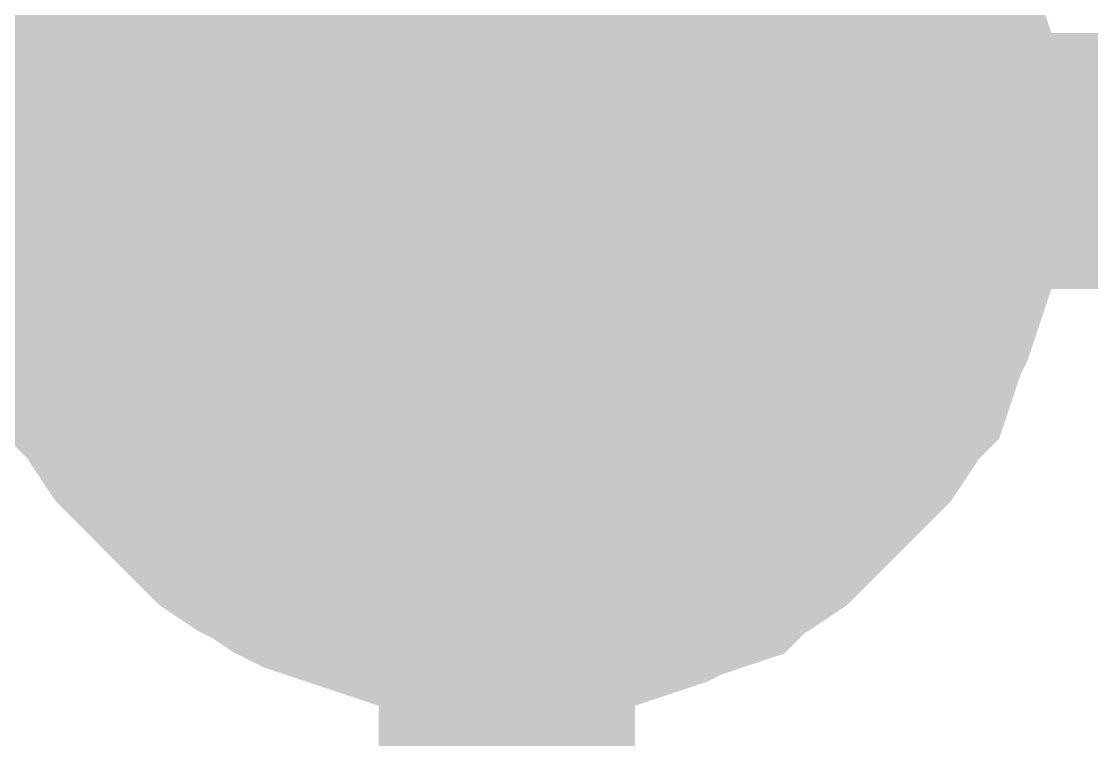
# Model space of a CAD drawing. Header units: inches. Extents: x 0 to 11.5, y 0 to 7.6.
# Drawn here: x 4.8779 to 4.92721, y 6.27306 to 6.30613 of the extents above; entities that cross this region are included whole.
import ezdxf

# ---------------------------------------------------------------- set-up
doc = ezdxf.new("R2010")
doc.units = ezdxf.units.IN
doc.header["$MEASUREMENT"] = 0
doc.layers.add('Sheet', color=255, linetype='Continuous')

msp = doc.modelspace()

# ---------------------------------------------------------------- linework, layer by layer
at = {"layer": 'Sheet'}
msp.add_lwpolyline([(4.89, 6.3, 0.02, 0.02, 1), (4.91, 6.3, 0.02, 0.02, 1)], format="xyseb", close=True, dxfattribs=at)
for points in [[(4.880091, 6.299704, 0.0118, 0.0118, 0), (4.880091, 6.300696, 0.0118, 0.0118, 0), (4.880091, 6.301689, 0.0118, 0.0118, 0), (4.880422, 6.302681, 0.0118, 0.0118, 0), (4.880422, 6.303673, 0.0118, 0.0118, 0), (4.880752, 6.304666, 0.0118, 0.0118, 0), (4.881083, 6.305658, 0.0118, 0.0118, 0), (4.881414, 6.30665, 0.0118, 0.0118, 0), (4.881745, 6.307643, 0.0118, 0.0118, 0), (4.882075, 6.308635, 0.0118, 0.0118, 0), (4.882406, 6.309297, 0.0118, 0.0118, 0), (4.883068, 6.310289, 0.0118, 0.0118, 0), (4.883399, 6.310951, 0.0118, 0.0118, 0), (4.88406, 6.311943, 0.0118, 0.0118, 0), (4.884722, 6.312604, 0.0118, 0.0118, 0)], [(4.880091, 6.299704, 0.0118, 0.0118, 0), (4.880091, 6.300696, 0.0118, 0.0118, 0), (4.880091, 6.301689, 0.0118, 0.0118, 0), (4.880422, 6.302681, 0.0118, 0.0118, 0), (4.880422, 6.303673, 0.0118, 0.0118, 0), (4.880752, 6.304666, 0.0118, 0.0118, 0), (4.881083, 6.305658, 0.0118, 0.0118, 0), (4.881414, 6.30665, 0.0118, 0.0118, 0), (4.881745, 6.307643, 0.0118, 0.0118, 0), (4.882075, 6.308635, 0.0118, 0.0118, 0), (4.882406, 6.309297, 0.0118, 0.0118, 0), (4.883068, 6.310289, 0.0118, 0.0118, 0), (4.883399, 6.310951, 0.0118, 0.0118, 0), (4.88406, 6.311943, 0.0118, 0.0118, 0), (4.884722, 6.312604, 0.0118, 0.0118, 0)], [(4.880091, 6.299704, 0.0118, 0.0118, 0), (4.880091, 6.300696, 0.0118, 0.0118, 0), (4.880091, 6.301689, 0.0118, 0.0118, 0), (4.880422, 6.302681, 0.0118, 0.0118, 0), (4.880422, 6.303673, 0.0118, 0.0118, 0), (4.880752, 6.304666, 0.0118, 0.0118, 0), (4.881083, 6.305658, 0.0118, 0.0118, 0), (4.881414, 6.30665, 0.0118, 0.0118, 0), (4.881745, 6.307643, 0.0118, 0.0118, 0), (4.882075, 6.308635, 0.0118, 0.0118, 0), (4.882406, 6.309297, 0.0118, 0.0118, 0), (4.883068, 6.310289, 0.0118, 0.0118, 0), (4.883399, 6.310951, 0.0118, 0.0118, 0), (4.88406, 6.311943, 0.0118, 0.0118, 0), (4.884722, 6.312604, 0.0118, 0.0118, 0)], [(4.880091, 6.299704, 0.0118, 0.0118, 0), (4.880091, 6.300696, 0.0118, 0.0118, 0), (4.880091, 6.301689, 0.0118, 0.0118, 0), (4.880422, 6.302681, 0.0118, 0.0118, 0), (4.880422, 6.303673, 0.0118, 0.0118, 0), (4.880752, 6.304666, 0.0118, 0.0118, 0), (4.881083, 6.305658, 0.0118, 0.0118, 0), (4.881414, 6.30665, 0.0118, 0.0118, 0), (4.881745, 6.307643, 0.0118, 0.0118, 0), (4.882075, 6.308635, 0.0118, 0.0118, 0), (4.882406, 6.309297, 0.0118, 0.0118, 0), (4.883068, 6.310289, 0.0118, 0.0118, 0), (4.883399, 6.310951, 0.0118, 0.0118, 0), (4.88406, 6.311943, 0.0118, 0.0118, 0), (4.884722, 6.312604, 0.0118, 0.0118, 0)], [(4.915483, 6.312604, 0.0118, 0.0118, 0), (4.916144, 6.311943, 0.0118, 0.0118, 0), (4.916806, 6.310951, 0.0118, 0.0118, 0), (4.917136, 6.310289, 0.0118, 0.0118, 0), (4.917798, 6.309297, 0.0118, 0.0118, 0), (4.918129, 6.308635, 0.0118, 0.0118, 0), (4.91846, 6.307643, 0.0118, 0.0118, 0), (4.91879, 6.30665, 0.0118, 0.0118, 0), (4.919121, 6.305658, 0.0118, 0.0118, 0), (4.919452, 6.304666, 0.0118, 0.0118, 0), (4.919783, 6.303673, 0.0118, 0.0118, 0), (4.919783, 6.302681, 0.0118, 0.0118, 0), (4.920113, 6.301689, 0.0118, 0.0118, 0), (4.920113, 6.300696, 0.0118, 0.0118, 0), (4.920113, 6.299704, 0.0118, 0.0118, 0)], [(4.915483, 6.312604, 0.0118, 0.0118, 0), (4.916144, 6.311943, 0.0118, 0.0118, 0), (4.916806, 6.310951, 0.0118, 0.0118, 0), (4.917136, 6.310289, 0.0118, 0.0118, 0), (4.917798, 6.309297, 0.0118, 0.0118, 0), (4.918129, 6.308635, 0.0118, 0.0118, 0), (4.91846, 6.307643, 0.0118, 0.0118, 0), (4.91879, 6.30665, 0.0118, 0.0118, 0), (4.919121, 6.305658, 0.0118, 0.0118, 0), (4.919452, 6.304666, 0.0118, 0.0118, 0), (4.919783, 6.303673, 0.0118, 0.0118, 0), (4.919783, 6.302681, 0.0118, 0.0118, 0), (4.920113, 6.301689, 0.0118, 0.0118, 0), (4.920113, 6.300696, 0.0118, 0.0118, 0), (4.920113, 6.299704, 0.0118, 0.0118, 0)], [(4.915483, 6.312604, 0.0118, 0.0118, 0), (4.916144, 6.311943, 0.0118, 0.0118, 0), (4.916806, 6.310951, 0.0118, 0.0118, 0), (4.917136, 6.310289, 0.0118, 0.0118, 0), (4.917798, 6.309297, 0.0118, 0.0118, 0), (4.918129, 6.308635, 0.0118, 0.0118, 0), (4.91846, 6.307643, 0.0118, 0.0118, 0), (4.91879, 6.30665, 0.0118, 0.0118, 0), (4.919121, 6.305658, 0.0118, 0.0118, 0), (4.919452, 6.304666, 0.0118, 0.0118, 0), (4.919783, 6.303673, 0.0118, 0.0118, 0), (4.919783, 6.302681, 0.0118, 0.0118, 0), (4.920113, 6.301689, 0.0118, 0.0118, 0), (4.920113, 6.300696, 0.0118, 0.0118, 0), (4.920113, 6.299704, 0.0118, 0.0118, 0)], [(4.915483, 6.312604, 0.0118, 0.0118, 0), (4.916144, 6.311943, 0.0118, 0.0118, 0), (4.916806, 6.310951, 0.0118, 0.0118, 0), (4.917136, 6.310289, 0.0118, 0.0118, 0), (4.917798, 6.309297, 0.0118, 0.0118, 0), (4.918129, 6.308635, 0.0118, 0.0118, 0), (4.91846, 6.307643, 0.0118, 0.0118, 0), (4.91879, 6.30665, 0.0118, 0.0118, 0), (4.919121, 6.305658, 0.0118, 0.0118, 0), (4.919452, 6.304666, 0.0118, 0.0118, 0), (4.919783, 6.303673, 0.0118, 0.0118, 0), (4.919783, 6.302681, 0.0118, 0.0118, 0), (4.920113, 6.301689, 0.0118, 0.0118, 0), (4.920113, 6.300696, 0.0118, 0.0118, 0), (4.920113, 6.299704, 0.0118, 0.0118, 0)], [(4.880091, 6.299704, 0.0039, 0.0039, 0), (4.880091, 6.300696, 0.0039, 0.0039, 0), (4.880091, 6.301689, 0.0039, 0.0039, 0), (4.880422, 6.302681, 0.0039, 0.0039, 0), (4.880422, 6.303673, 0.0039, 0.0039, 0), (4.880752, 6.304666, 0.0039, 0.0039, 0), (4.881083, 6.305658, 0.0039, 0.0039, 0), (4.881414, 6.30665, 0.0039, 0.0039, 0), (4.881745, 6.307643, 0.0039, 0.0039, 0), (4.882075, 6.308635, 0.0039, 0.0039, 0)], [(4.880091, 6.299704, 0.0039, 0.0039, 0), (4.880091, 6.300696, 0.0039, 0.0039, 0), (4.880091, 6.301689, 0.0039, 0.0039, 0), (4.880422, 6.302681, 0.0039, 0.0039, 0), (4.880422, 6.303673, 0.0039, 0.0039, 0), (4.880752, 6.304666, 0.0039, 0.0039, 0), (4.881083, 6.305658, 0.0039, 0.0039, 0), (4.881414, 6.30665, 0.0039, 0.0039, 0), (4.881745, 6.307643, 0.0039, 0.0039, 0), (4.882075, 6.308635, 0.0039, 0.0039, 0)], [(4.880091, 6.299704, 0.0039, 0.0039, 0), (4.880091, 6.300696, 0.0039, 0.0039, 0), (4.880091, 6.301689, 0.0039, 0.0039, 0), (4.880422, 6.302681, 0.0039, 0.0039, 0), (4.880422, 6.303673, 0.0039, 0.0039, 0), (4.880752, 6.304666, 0.0039, 0.0039, 0), (4.881083, 6.305658, 0.0039, 0.0039, 0), (4.881414, 6.30665, 0.0039, 0.0039, 0), (4.881745, 6.307643, 0.0039, 0.0039, 0), (4.882075, 6.308635, 0.0039, 0.0039, 0)], [(4.880091, 6.299704, 0.0039, 0.0039, 0), (4.880091, 6.300696, 0.0039, 0.0039, 0), (4.880091, 6.301689, 0.0039, 0.0039, 0), (4.880422, 6.302681, 0.0039, 0.0039, 0), (4.880422, 6.303673, 0.0039, 0.0039, 0), (4.880752, 6.304666, 0.0039, 0.0039, 0), (4.881083, 6.305658, 0.0039, 0.0039, 0), (4.881414, 6.30665, 0.0039, 0.0039, 0), (4.881745, 6.307643, 0.0039, 0.0039, 0), (4.882075, 6.308635, 0.0039, 0.0039, 0)], [(4.918129, 6.308635, 0.0039, 0.0039, 0), (4.91846, 6.307643, 0.0039, 0.0039, 0), (4.91879, 6.30665, 0.0039, 0.0039, 0), (4.919121, 6.305658, 0.0039, 0.0039, 0), (4.919452, 6.304666, 0.0039, 0.0039, 0), (4.919783, 6.303673, 0.0039, 0.0039, 0), (4.919783, 6.302681, 0.0039, 0.0039, 0), (4.920113, 6.301689, 0.0039, 0.0039, 0), (4.920113, 6.300696, 0.0039, 0.0039, 0), (4.920113, 6.299704, 0.0039, 0.0039, 0)], [(4.918129, 6.308635, 0.0039, 0.0039, 0), (4.91846, 6.307643, 0.0039, 0.0039, 0), (4.91879, 6.30665, 0.0039, 0.0039, 0), (4.919121, 6.305658, 0.0039, 0.0039, 0), (4.919452, 6.304666, 0.0039, 0.0039, 0), (4.919783, 6.303673, 0.0039, 0.0039, 0), (4.919783, 6.302681, 0.0039, 0.0039, 0), (4.920113, 6.301689, 0.0039, 0.0039, 0), (4.920113, 6.300696, 0.0039, 0.0039, 0), (4.920113, 6.299704, 0.0039, 0.0039, 0)], [(4.918129, 6.308635, 0.0039, 0.0039, 0), (4.91846, 6.307643, 0.0039, 0.0039, 0), (4.91879, 6.30665, 0.0039, 0.0039, 0), (4.919121, 6.305658, 0.0039, 0.0039, 0), (4.919452, 6.304666, 0.0039, 0.0039, 0), (4.919783, 6.303673, 0.0039, 0.0039, 0), (4.919783, 6.302681, 0.0039, 0.0039, 0), (4.920113, 6.301689, 0.0039, 0.0039, 0), (4.920113, 6.300696, 0.0039, 0.0039, 0), (4.920113, 6.299704, 0.0039, 0.0039, 0)], [(4.918129, 6.308635, 0.0039, 0.0039, 0), (4.91846, 6.307643, 0.0039, 0.0039, 0), (4.91879, 6.30665, 0.0039, 0.0039, 0), (4.919121, 6.305658, 0.0039, 0.0039, 0), (4.919452, 6.304666, 0.0039, 0.0039, 0), (4.919783, 6.303673, 0.0039, 0.0039, 0), (4.919783, 6.302681, 0.0039, 0.0039, 0), (4.920113, 6.301689, 0.0039, 0.0039, 0), (4.920113, 6.300696, 0.0039, 0.0039, 0), (4.920113, 6.299704, 0.0039, 0.0039, 0)], [(3.300362, 6.299704, 0.0118, 0.0118, 0), (4.900267, 6.299704, 0.0118, 0.0118, 0), (5.100049, 6.299704, 0.0118, 0.0118, 0)], [(4.900267, 6.279857, 0.0118, 0.0118, 0), (4.899275, 6.279857, 0.0118, 0.0118, 0), (4.898283, 6.279857, 0.0118, 0.0118, 0), (4.897291, 6.280188, 0.0118, 0.0118, 0), (4.896298, 6.280188, 0.0118, 0.0118, 0), (4.895306, 6.280519, 0.0118, 0.0118, 0), (4.894314, 6.28085, 0.0118, 0.0118, 0), (4.893321, 6.28118, 0.0118, 0.0118, 0), (4.892329, 6.281511, 0.0118, 0.0118, 0), (4.891337, 6.281842, 0.0118, 0.0118, 0), (4.890675, 6.282173, 0.0118, 0.0118, 0), (4.889683, 6.282834, 0.0118, 0.0118, 0), (4.889022, 6.283165, 0.0118, 0.0118, 0), (4.888029, 6.283827, 0.0118, 0.0118, 0), (4.887368, 6.284488, 0.0118, 0.0118, 0), (4.886706, 6.28515, 0.0118, 0.0118, 0), (4.886045, 6.285811, 0.0118, 0.0118, 0), (4.885383, 6.286473, 0.0118, 0.0118, 0), (4.884722, 6.287134, 0.0118, 0.0118, 0), (4.88406, 6.287796, 0.0118, 0.0118, 0), (4.883399, 6.288788, 0.0118, 0.0118, 0), (4.883068, 6.28945, 0.0118, 0.0118, 0), (4.882406, 6.290111, 0.0118, 0.0118, 0), (4.882075, 6.291104, 0.0118, 0.0118, 0), (4.881745, 6.292096, 0.0118, 0.0118, 0), (4.881414, 6.292758, 0.0118, 0.0118, 0), (4.881083, 6.29375, 0.0118, 0.0118, 0), (4.880752, 6.294742, 0.0118, 0.0118, 0), (4.880422, 6.295735, 0.0118, 0.0118, 0), (4.880422, 6.296727, 0.0118, 0.0118, 0), (4.880091, 6.297719, 0.0118, 0.0118, 0), (4.880091, 6.298712, 0.0118, 0.0118, 0), (4.880091, 6.299704, 0.0118, 0.0118, 0)], [(4.880091, 6.299704, 0.0118, 0.0118, 0), (4.880091, 6.299704, 0.0118, 0.0118, 0)], [(4.900267, 6.279857, 0.0118, 0.0118, 0), (4.899275, 6.279857, 0.0118, 0.0118, 0), (4.898283, 6.279857, 0.0118, 0.0118, 0), (4.897291, 6.280188, 0.0118, 0.0118, 0), (4.896298, 6.280188, 0.0118, 0.0118, 0), (4.895306, 6.280519, 0.0118, 0.0118, 0), (4.894314, 6.28085, 0.0118, 0.0118, 0), (4.893321, 6.28118, 0.0118, 0.0118, 0), (4.892329, 6.281511, 0.0118, 0.0118, 0), (4.891337, 6.281842, 0.0118, 0.0118, 0), (4.890675, 6.282173, 0.0118, 0.0118, 0), (4.889683, 6.282834, 0.0118, 0.0118, 0), (4.889022, 6.283165, 0.0118, 0.0118, 0), (4.888029, 6.283827, 0.0118, 0.0118, 0), (4.887368, 6.284488, 0.0118, 0.0118, 0), (4.886706, 6.28515, 0.0118, 0.0118, 0), (4.886045, 6.285811, 0.0118, 0.0118, 0), (4.885383, 6.286473, 0.0118, 0.0118, 0), (4.884722, 6.287134, 0.0118, 0.0118, 0), (4.88406, 6.287796, 0.0118, 0.0118, 0), (4.883399, 6.288788, 0.0118, 0.0118, 0), (4.883068, 6.28945, 0.0118, 0.0118, 0), (4.882406, 6.290111, 0.0118, 0.0118, 0), (4.882075, 6.291104, 0.0118, 0.0118, 0), (4.881745, 6.292096, 0.0118, 0.0118, 0), (4.881414, 6.292758, 0.0118, 0.0118, 0), (4.881083, 6.29375, 0.0118, 0.0118, 0), (4.880752, 6.294742, 0.0118, 0.0118, 0), (4.880422, 6.295735, 0.0118, 0.0118, 0), (4.880422, 6.296727, 0.0118, 0.0118, 0), (4.880091, 6.297719, 0.0118, 0.0118, 0), (4.880091, 6.298712, 0.0118, 0.0118, 0), (4.880091, 6.299704, 0.0118, 0.0118, 0)], [(4.880091, 6.299704, 0.0118, 0.0118, 0), (4.880091, 6.299704, 0.0118, 0.0118, 0)], [(4.900267, 6.279857, 0.0118, 0.0118, 0), (4.899275, 6.279857, 0.0118, 0.0118, 0), (4.898283, 6.279857, 0.0118, 0.0118, 0), (4.897291, 6.280188, 0.0118, 0.0118, 0), (4.896298, 6.280188, 0.0118, 0.0118, 0), (4.895306, 6.280519, 0.0118, 0.0118, 0), (4.894314, 6.28085, 0.0118, 0.0118, 0), (4.893321, 6.28118, 0.0118, 0.0118, 0), (4.892329, 6.281511, 0.0118, 0.0118, 0), (4.891337, 6.281842, 0.0118, 0.0118, 0), (4.890675, 6.282173, 0.0118, 0.0118, 0), (4.889683, 6.282834, 0.0118, 0.0118, 0), (4.889022, 6.283165, 0.0118, 0.0118, 0), (4.888029, 6.283827, 0.0118, 0.0118, 0), (4.887368, 6.284488, 0.0118, 0.0118, 0), (4.886706, 6.28515, 0.0118, 0.0118, 0), (4.886045, 6.285811, 0.0118, 0.0118, 0), (4.885383, 6.286473, 0.0118, 0.0118, 0), (4.884722, 6.287134, 0.0118, 0.0118, 0), (4.88406, 6.287796, 0.0118, 0.0118, 0), (4.883399, 6.288788, 0.0118, 0.0118, 0), (4.883068, 6.28945, 0.0118, 0.0118, 0), (4.882406, 6.290111, 0.0118, 0.0118, 0), (4.882075, 6.291104, 0.0118, 0.0118, 0), (4.881745, 6.292096, 0.0118, 0.0118, 0), (4.881414, 6.292758, 0.0118, 0.0118, 0), (4.881083, 6.29375, 0.0118, 0.0118, 0), (4.880752, 6.294742, 0.0118, 0.0118, 0), (4.880422, 6.295735, 0.0118, 0.0118, 0), (4.880422, 6.296727, 0.0118, 0.0118, 0), (4.880091, 6.297719, 0.0118, 0.0118, 0), (4.880091, 6.298712, 0.0118, 0.0118, 0), (4.880091, 6.299704, 0.0118, 0.0118, 0)], [(4.880091, 6.299704, 0.0118, 0.0118, 0), (4.880091, 6.299704, 0.0118, 0.0118, 0)], [(4.900267, 6.279857, 0.0118, 0.0118, 0), (4.899275, 6.279857, 0.0118, 0.0118, 0), (4.898283, 6.279857, 0.0118, 0.0118, 0), (4.897291, 6.280188, 0.0118, 0.0118, 0), (4.896298, 6.280188, 0.0118, 0.0118, 0), (4.895306, 6.280519, 0.0118, 0.0118, 0), (4.894314, 6.28085, 0.0118, 0.0118, 0), (4.893321, 6.28118, 0.0118, 0.0118, 0), (4.892329, 6.281511, 0.0118, 0.0118, 0), (4.891337, 6.281842, 0.0118, 0.0118, 0), (4.890675, 6.282173, 0.0118, 0.0118, 0), (4.889683, 6.282834, 0.0118, 0.0118, 0), (4.889022, 6.283165, 0.0118, 0.0118, 0), (4.888029, 6.283827, 0.0118, 0.0118, 0), (4.887368, 6.284488, 0.0118, 0.0118, 0), (4.886706, 6.28515, 0.0118, 0.0118, 0), (4.886045, 6.285811, 0.0118, 0.0118, 0), (4.885383, 6.286473, 0.0118, 0.0118, 0), (4.884722, 6.287134, 0.0118, 0.0118, 0), (4.88406, 6.287796, 0.0118, 0.0118, 0), (4.883399, 6.288788, 0.0118, 0.0118, 0), (4.883068, 6.28945, 0.0118, 0.0118, 0), (4.882406, 6.290111, 0.0118, 0.0118, 0), (4.882075, 6.291104, 0.0118, 0.0118, 0), (4.881745, 6.292096, 0.0118, 0.0118, 0), (4.881414, 6.292758, 0.0118, 0.0118, 0), (4.881083, 6.29375, 0.0118, 0.0118, 0), (4.880752, 6.294742, 0.0118, 0.0118, 0), (4.880422, 6.295735, 0.0118, 0.0118, 0), (4.880422, 6.296727, 0.0118, 0.0118, 0), (4.880091, 6.297719, 0.0118, 0.0118, 0), (4.880091, 6.298712, 0.0118, 0.0118, 0), (4.880091, 6.299704, 0.0118, 0.0118, 0)], [(4.880091, 6.299704, 0.0118, 0.0118, 0), (4.880091, 6.299704, 0.0118, 0.0118, 0)], [(4.920113, 6.299704, 0.0118, 0.0118, 0), (4.920113, 6.298712, 0.0118, 0.0118, 0), (4.920113, 6.297719, 0.0118, 0.0118, 0), (4.919783, 6.296727, 0.0118, 0.0118, 0), (4.919783, 6.295735, 0.0118, 0.0118, 0), (4.919452, 6.294742, 0.0118, 0.0118, 0), (4.919121, 6.29375, 0.0118, 0.0118, 0), (4.91879, 6.292758, 0.0118, 0.0118, 0), (4.91846, 6.292096, 0.0118, 0.0118, 0), (4.918129, 6.291104, 0.0118, 0.0118, 0), (4.917798, 6.290111, 0.0118, 0.0118, 0), (4.917136, 6.28945, 0.0118, 0.0118, 0), (4.916806, 6.288788, 0.0118, 0.0118, 0), (4.916144, 6.287796, 0.0118, 0.0118, 0), (4.915483, 6.287134, 0.0118, 0.0118, 0), (4.914821, 6.286473, 0.0118, 0.0118, 0), (4.91416, 6.285811, 0.0118, 0.0118, 0), (4.913498, 6.28515, 0.0118, 0.0118, 0), (4.912837, 6.284488, 0.0118, 0.0118, 0), (4.912175, 6.283827, 0.0118, 0.0118, 0), (4.911183, 6.283165, 0.0118, 0.0118, 0), (4.910521, 6.282834, 0.0118, 0.0118, 0), (4.90986, 6.282173, 0.0118, 0.0118, 0), (4.908867, 6.281842, 0.0118, 0.0118, 0), (4.907875, 6.281511, 0.0118, 0.0118, 0), (4.907214, 6.28118, 0.0118, 0.0118, 0), (4.906221, 6.28085, 0.0118, 0.0118, 0), (4.905229, 6.280519, 0.0118, 0.0118, 0), (4.904237, 6.280188, 0.0118, 0.0118, 0), (4.903244, 6.280188, 0.0118, 0.0118, 0), (4.902252, 6.279857, 0.0118, 0.0118, 0), (4.90126, 6.279857, 0.0118, 0.0118, 0), (4.900267, 6.279857, 0.0118, 0.0118, 0)], [(4.900267, 6.199808, 0.0118, 0.0118, 0), (4.900267, 6.299704, 0.0118, 0.0118, 0)], [(4.920113, 6.299704, 0.0118, 0.0118, 0), (4.920113, 6.298712, 0.0118, 0.0118, 0), (4.920113, 6.297719, 0.0118, 0.0118, 0), (4.919783, 6.296727, 0.0118, 0.0118, 0), (4.919783, 6.295735, 0.0118, 0.0118, 0), (4.919452, 6.294742, 0.0118, 0.0118, 0), (4.919121, 6.29375, 0.0118, 0.0118, 0), (4.91879, 6.292758, 0.0118, 0.0118, 0), (4.91846, 6.292096, 0.0118, 0.0118, 0), (4.918129, 6.291104, 0.0118, 0.0118, 0), (4.917798, 6.290111, 0.0118, 0.0118, 0), (4.917136, 6.28945, 0.0118, 0.0118, 0), (4.916806, 6.288788, 0.0118, 0.0118, 0), (4.916144, 6.287796, 0.0118, 0.0118, 0), (4.915483, 6.287134, 0.0118, 0.0118, 0), (4.914821, 6.286473, 0.0118, 0.0118, 0), (4.91416, 6.285811, 0.0118, 0.0118, 0), (4.913498, 6.28515, 0.0118, 0.0118, 0), (4.912837, 6.284488, 0.0118, 0.0118, 0), (4.912175, 6.283827, 0.0118, 0.0118, 0), (4.911183, 6.283165, 0.0118, 0.0118, 0), (4.910521, 6.282834, 0.0118, 0.0118, 0), (4.90986, 6.282173, 0.0118, 0.0118, 0), (4.908867, 6.281842, 0.0118, 0.0118, 0), (4.907875, 6.281511, 0.0118, 0.0118, 0), (4.907214, 6.28118, 0.0118, 0.0118, 0), (4.906221, 6.28085, 0.0118, 0.0118, 0), (4.905229, 6.280519, 0.0118, 0.0118, 0), (4.904237, 6.280188, 0.0118, 0.0118, 0), (4.903244, 6.280188, 0.0118, 0.0118, 0), (4.902252, 6.279857, 0.0118, 0.0118, 0), (4.90126, 6.279857, 0.0118, 0.0118, 0), (4.900267, 6.279857, 0.0118, 0.0118, 0)], [(4.920113, 6.299704, 0.0118, 0.0118, 0), (4.920113, 6.298712, 0.0118, 0.0118, 0), (4.920113, 6.297719, 0.0118, 0.0118, 0), (4.919783, 6.296727, 0.0118, 0.0118, 0), (4.919783, 6.295735, 0.0118, 0.0118, 0), (4.919452, 6.294742, 0.0118, 0.0118, 0), (4.919121, 6.29375, 0.0118, 0.0118, 0), (4.91879, 6.292758, 0.0118, 0.0118, 0), (4.91846, 6.292096, 0.0118, 0.0118, 0), (4.918129, 6.291104, 0.0118, 0.0118, 0), (4.917798, 6.290111, 0.0118, 0.0118, 0), (4.917136, 6.28945, 0.0118, 0.0118, 0), (4.916806, 6.288788, 0.0118, 0.0118, 0), (4.916144, 6.287796, 0.0118, 0.0118, 0), (4.915483, 6.287134, 0.0118, 0.0118, 0), (4.914821, 6.286473, 0.0118, 0.0118, 0), (4.91416, 6.285811, 0.0118, 0.0118, 0), (4.913498, 6.28515, 0.0118, 0.0118, 0), (4.912837, 6.284488, 0.0118, 0.0118, 0), (4.912175, 6.283827, 0.0118, 0.0118, 0), (4.911183, 6.283165, 0.0118, 0.0118, 0), (4.910521, 6.282834, 0.0118, 0.0118, 0), (4.90986, 6.282173, 0.0118, 0.0118, 0), (4.908867, 6.281842, 0.0118, 0.0118, 0), (4.907875, 6.281511, 0.0118, 0.0118, 0), (4.907214, 6.28118, 0.0118, 0.0118, 0), (4.906221, 6.28085, 0.0118, 0.0118, 0), (4.905229, 6.280519, 0.0118, 0.0118, 0), (4.904237, 6.280188, 0.0118, 0.0118, 0), (4.903244, 6.280188, 0.0118, 0.0118, 0), (4.902252, 6.279857, 0.0118, 0.0118, 0), (4.90126, 6.279857, 0.0118, 0.0118, 0), (4.900267, 6.279857, 0.0118, 0.0118, 0)], [(4.920113, 6.299704, 0.0118, 0.0118, 0), (4.920113, 6.298712, 0.0118, 0.0118, 0), (4.920113, 6.297719, 0.0118, 0.0118, 0), (4.919783, 6.296727, 0.0118, 0.0118, 0), (4.919783, 6.295735, 0.0118, 0.0118, 0), (4.919452, 6.294742, 0.0118, 0.0118, 0), (4.919121, 6.29375, 0.0118, 0.0118, 0), (4.91879, 6.292758, 0.0118, 0.0118, 0), (4.91846, 6.292096, 0.0118, 0.0118, 0), (4.918129, 6.291104, 0.0118, 0.0118, 0), (4.917798, 6.290111, 0.0118, 0.0118, 0), (4.917136, 6.28945, 0.0118, 0.0118, 0), (4.916806, 6.288788, 0.0118, 0.0118, 0), (4.916144, 6.287796, 0.0118, 0.0118, 0), (4.915483, 6.287134, 0.0118, 0.0118, 0), (4.914821, 6.286473, 0.0118, 0.0118, 0), (4.91416, 6.285811, 0.0118, 0.0118, 0), (4.913498, 6.28515, 0.0118, 0.0118, 0), (4.912837, 6.284488, 0.0118, 0.0118, 0), (4.912175, 6.283827, 0.0118, 0.0118, 0), (4.911183, 6.283165, 0.0118, 0.0118, 0), (4.910521, 6.282834, 0.0118, 0.0118, 0), (4.90986, 6.282173, 0.0118, 0.0118, 0), (4.908867, 6.281842, 0.0118, 0.0118, 0), (4.907875, 6.281511, 0.0118, 0.0118, 0), (4.907214, 6.28118, 0.0118, 0.0118, 0), (4.906221, 6.28085, 0.0118, 0.0118, 0), (4.905229, 6.280519, 0.0118, 0.0118, 0), (4.904237, 6.280188, 0.0118, 0.0118, 0), (4.903244, 6.280188, 0.0118, 0.0118, 0), (4.902252, 6.279857, 0.0118, 0.0118, 0), (4.90126, 6.279857, 0.0118, 0.0118, 0), (4.900267, 6.279857, 0.0118, 0.0118, 0)], [(4.920113, 6.299704, 0.0118, 0.0118, 0), (4.920113, 6.299704, 0.0118, 0.0118, 0), (4.920113, 6.299704, 0.0118, 0.0118, 0), (4.920113, 6.299704, 0.0118, 0.0118, 0), (4.920113, 6.299704, 0.0118, 0.0118, 0), (4.920113, 6.299704, 0.0118, 0.0118, 0), (4.920113, 6.299704, 0.0118, 0.0118, 0), (4.920113, 6.299704, 0.0118, 0.0118, 0), (4.920113, 6.299704, 0.0118, 0.0118, 0), (4.920113, 6.299704, 0.0118, 0.0118, 0), (4.920113, 6.299704, 0.0118, 0.0118, 0), (4.920113, 6.299704, 0.0118, 0.0118, 0), (4.920113, 6.299704, 0.0118, 0.0118, 0), (4.920113, 6.299704, 0.0118, 0.0118, 0), (4.920113, 6.299704, 0.0118, 0.0118, 0), (4.920113, 6.299704, 0.0118, 0.0118, 0), (4.920113, 6.299704, 0.0118, 0.0118, 0), (4.920113, 6.299704, 0.0118, 0.0118, 0), (4.920113, 6.299704, 0.0118, 0.0118, 0), (4.920113, 6.299704, 0.0118, 0.0118, 0), (4.920113, 6.299704, 0.0118, 0.0118, 0), (4.920113, 6.299704, 0.0118, 0.0118, 0), (4.920113, 6.299704, 0.0118, 0.0118, 0), (4.920113, 6.299704, 0.0118, 0.0118, 0), (4.920113, 6.299704, 0.0118, 0.0118, 0), (4.920113, 6.299704, 0.0118, 0.0118, 0), (4.920113, 6.299704, 0.0118, 0.0118, 0), (4.920113, 6.299704, 0.0118, 0.0118, 0), (4.920113, 6.299704, 0.0118, 0.0118, 0), (4.920113, 6.299704, 0.0118, 0.0118, 0), (4.920113, 6.299704, 0.0118, 0.0118, 0), (4.920113, 6.299704, 0.0118, 0.0118, 0), (4.920113, 6.299704, 0.0118, 0.0118, 0)], [(4.920113, 6.299704, 0.0118, 0.0118, 0), (4.920113, 6.299704, 0.0118, 0.0118, 0)], [(4.920113, 6.299704, 0.0118, 0.0118, 0), (4.920113, 6.299704, 0.0118, 0.0118, 0), (4.920113, 6.299704, 0.0118, 0.0118, 0), (4.920113, 6.299704, 0.0118, 0.0118, 0), (4.920113, 6.299704, 0.0118, 0.0118, 0), (4.920113, 6.299704, 0.0118, 0.0118, 0), (4.920113, 6.299704, 0.0118, 0.0118, 0), (4.920113, 6.299704, 0.0118, 0.0118, 0), (4.920113, 6.299704, 0.0118, 0.0118, 0), (4.920113, 6.299704, 0.0118, 0.0118, 0), (4.920113, 6.299704, 0.0118, 0.0118, 0), (4.920113, 6.299704, 0.0118, 0.0118, 0), (4.920113, 6.299704, 0.0118, 0.0118, 0), (4.920113, 6.299704, 0.0118, 0.0118, 0), (4.920113, 6.299704, 0.0118, 0.0118, 0), (4.920113, 6.299704, 0.0118, 0.0118, 0), (4.920113, 6.299704, 0.0118, 0.0118, 0), (4.920113, 6.299704, 0.0118, 0.0118, 0), (4.920113, 6.299704, 0.0118, 0.0118, 0), (4.920113, 6.299704, 0.0118, 0.0118, 0), (4.920113, 6.299704, 0.0118, 0.0118, 0), (4.920113, 6.299704, 0.0118, 0.0118, 0), (4.920113, 6.299704, 0.0118, 0.0118, 0), (4.920113, 6.299704, 0.0118, 0.0118, 0), (4.920113, 6.299704, 0.0118, 0.0118, 0), (4.920113, 6.299704, 0.0118, 0.0118, 0), (4.920113, 6.299704, 0.0118, 0.0118, 0), (4.920113, 6.299704, 0.0118, 0.0118, 0), (4.920113, 6.299704, 0.0118, 0.0118, 0), (4.920113, 6.299704, 0.0118, 0.0118, 0), (4.920113, 6.299704, 0.0118, 0.0118, 0), (4.920113, 6.299704, 0.0118, 0.0118, 0), (4.920113, 6.299704, 0.0118, 0.0118, 0)], [(4.920113, 6.299704, 0.0118, 0.0118, 0), (4.920113, 6.299704, 0.0118, 0.0118, 0)], [(4.920113, 6.299704, 0.0118, 0.0118, 0), (4.920113, 6.299704, 0.0118, 0.0118, 0), (4.920113, 6.299704, 0.0118, 0.0118, 0), (4.920113, 6.299704, 0.0118, 0.0118, 0), (4.920113, 6.299704, 0.0118, 0.0118, 0), (4.920113, 6.299704, 0.0118, 0.0118, 0), (4.920113, 6.299704, 0.0118, 0.0118, 0), (4.920113, 6.299704, 0.0118, 0.0118, 0), (4.920113, 6.299704, 0.0118, 0.0118, 0), (4.920113, 6.299704, 0.0118, 0.0118, 0), (4.920113, 6.299704, 0.0118, 0.0118, 0), (4.920113, 6.299704, 0.0118, 0.0118, 0), (4.920113, 6.299704, 0.0118, 0.0118, 0), (4.920113, 6.299704, 0.0118, 0.0118, 0), (4.920113, 6.299704, 0.0118, 0.0118, 0), (4.920113, 6.299704, 0.0118, 0.0118, 0), (4.920113, 6.299704, 0.0118, 0.0118, 0), (4.920113, 6.299704, 0.0118, 0.0118, 0), (4.920113, 6.299704, 0.0118, 0.0118, 0), (4.920113, 6.299704, 0.0118, 0.0118, 0), (4.920113, 6.299704, 0.0118, 0.0118, 0), (4.920113, 6.299704, 0.0118, 0.0118, 0), (4.920113, 6.299704, 0.0118, 0.0118, 0), (4.920113, 6.299704, 0.0118, 0.0118, 0), (4.920113, 6.299704, 0.0118, 0.0118, 0), (4.920113, 6.299704, 0.0118, 0.0118, 0), (4.920113, 6.299704, 0.0118, 0.0118, 0), (4.920113, 6.299704, 0.0118, 0.0118, 0), (4.920113, 6.299704, 0.0118, 0.0118, 0), (4.920113, 6.299704, 0.0118, 0.0118, 0), (4.920113, 6.299704, 0.0118, 0.0118, 0), (4.920113, 6.299704, 0.0118, 0.0118, 0), (4.920113, 6.299704, 0.0118, 0.0118, 0)], [(4.920113, 6.299704, 0.0118, 0.0118, 0), (4.920113, 6.299704, 0.0118, 0.0118, 0)], [(4.920113, 6.299704, 0.0118, 0.0118, 0), (4.920113, 6.299704, 0.0118, 0.0118, 0), (4.920113, 6.299704, 0.0118, 0.0118, 0), (4.920113, 6.299704, 0.0118, 0.0118, 0), (4.920113, 6.299704, 0.0118, 0.0118, 0), (4.920113, 6.299704, 0.0118, 0.0118, 0), (4.920113, 6.299704, 0.0118, 0.0118, 0), (4.920113, 6.299704, 0.0118, 0.0118, 0), (4.920113, 6.299704, 0.0118, 0.0118, 0), (4.920113, 6.299704, 0.0118, 0.0118, 0), (4.920113, 6.299704, 0.0118, 0.0118, 0), (4.920113, 6.299704, 0.0118, 0.0118, 0), (4.920113, 6.299704, 0.0118, 0.0118, 0), (4.920113, 6.299704, 0.0118, 0.0118, 0), (4.920113, 6.299704, 0.0118, 0.0118, 0), (4.920113, 6.299704, 0.0118, 0.0118, 0), (4.920113, 6.299704, 0.0118, 0.0118, 0), (4.920113, 6.299704, 0.0118, 0.0118, 0), (4.920113, 6.299704, 0.0118, 0.0118, 0), (4.920113, 6.299704, 0.0118, 0.0118, 0), (4.920113, 6.299704, 0.0118, 0.0118, 0), (4.920113, 6.299704, 0.0118, 0.0118, 0), (4.920113, 6.299704, 0.0118, 0.0118, 0), (4.920113, 6.299704, 0.0118, 0.0118, 0), (4.920113, 6.299704, 0.0118, 0.0118, 0), (4.920113, 6.299704, 0.0118, 0.0118, 0), (4.920113, 6.299704, 0.0118, 0.0118, 0), (4.920113, 6.299704, 0.0118, 0.0118, 0), (4.920113, 6.299704, 0.0118, 0.0118, 0), (4.920113, 6.299704, 0.0118, 0.0118, 0), (4.920113, 6.299704, 0.0118, 0.0118, 0), (4.920113, 6.299704, 0.0118, 0.0118, 0), (4.920113, 6.299704, 0.0118, 0.0118, 0)], [(4.920113, 6.299704, 0.0118, 0.0118, 0), (4.920113, 6.299704, 0.0118, 0.0118, 0)], [(4.900267, 6.279857, 0.0039, 0.0039, 0), (4.899275, 6.279857, 0.0039, 0.0039, 0), (4.898283, 6.279857, 0.0039, 0.0039, 0), (4.897291, 6.280188, 0.0039, 0.0039, 0), (4.896298, 6.280188, 0.0039, 0.0039, 0), (4.895306, 6.280519, 0.0039, 0.0039, 0), (4.894314, 6.28085, 0.0039, 0.0039, 0), (4.893321, 6.28118, 0.0039, 0.0039, 0), (4.892329, 6.281511, 0.0039, 0.0039, 0), (4.891337, 6.281842, 0.0039, 0.0039, 0), (4.890675, 6.282173, 0.0039, 0.0039, 0), (4.889683, 6.282834, 0.0039, 0.0039, 0), (4.889022, 6.283165, 0.0039, 0.0039, 0), (4.888029, 6.283827, 0.0039, 0.0039, 0), (4.887368, 6.284488, 0.0039, 0.0039, 0), (4.886706, 6.28515, 0.0039, 0.0039, 0), (4.886045, 6.285811, 0.0039, 0.0039, 0), (4.885383, 6.286473, 0.0039, 0.0039, 0), (4.884722, 6.287134, 0.0039, 0.0039, 0), (4.88406, 6.287796, 0.0039, 0.0039, 0), (4.883399, 6.288788, 0.0039, 0.0039, 0), (4.883068, 6.28945, 0.0039, 0.0039, 0), (4.882406, 6.290111, 0.0039, 0.0039, 0), (4.882075, 6.291104, 0.0039, 0.0039, 0), (4.881745, 6.292096, 0.0039, 0.0039, 0), (4.881414, 6.292758, 0.0039, 0.0039, 0), (4.881083, 6.29375, 0.0039, 0.0039, 0), (4.880752, 6.294742, 0.0039, 0.0039, 0), (4.880422, 6.295735, 0.0039, 0.0039, 0), (4.880422, 6.296727, 0.0039, 0.0039, 0), (4.880091, 6.297719, 0.0039, 0.0039, 0), (4.880091, 6.298712, 0.0039, 0.0039, 0), (4.880091, 6.299704, 0.0039, 0.0039, 0)], [(4.880091, 6.299704, 0.0039, 0.0039, 0), (4.880091, 6.299704, 0.0039, 0.0039, 0)], [(4.900267, 6.279857, 0.0039, 0.0039, 0), (4.899275, 6.279857, 0.0039, 0.0039, 0), (4.898283, 6.279857, 0.0039, 0.0039, 0), (4.897291, 6.280188, 0.0039, 0.0039, 0), (4.896298, 6.280188, 0.0039, 0.0039, 0), (4.895306, 6.280519, 0.0039, 0.0039, 0), (4.894314, 6.28085, 0.0039, 0.0039, 0), (4.893321, 6.28118, 0.0039, 0.0039, 0), (4.892329, 6.281511, 0.0039, 0.0039, 0), (4.891337, 6.281842, 0.0039, 0.0039, 0), (4.890675, 6.282173, 0.0039, 0.0039, 0), (4.889683, 6.282834, 0.0039, 0.0039, 0), (4.889022, 6.283165, 0.0039, 0.0039, 0), (4.888029, 6.283827, 0.0039, 0.0039, 0), (4.887368, 6.284488, 0.0039, 0.0039, 0), (4.886706, 6.28515, 0.0039, 0.0039, 0), (4.886045, 6.285811, 0.0039, 0.0039, 0), (4.885383, 6.286473, 0.0039, 0.0039, 0), (4.884722, 6.287134, 0.0039, 0.0039, 0), (4.88406, 6.287796, 0.0039, 0.0039, 0), (4.883399, 6.288788, 0.0039, 0.0039, 0), (4.883068, 6.28945, 0.0039, 0.0039, 0), (4.882406, 6.290111, 0.0039, 0.0039, 0), (4.882075, 6.291104, 0.0039, 0.0039, 0), (4.881745, 6.292096, 0.0039, 0.0039, 0), (4.881414, 6.292758, 0.0039, 0.0039, 0), (4.881083, 6.29375, 0.0039, 0.0039, 0), (4.880752, 6.294742, 0.0039, 0.0039, 0), (4.880422, 6.295735, 0.0039, 0.0039, 0), (4.880422, 6.296727, 0.0039, 0.0039, 0), (4.880091, 6.297719, 0.0039, 0.0039, 0), (4.880091, 6.298712, 0.0039, 0.0039, 0), (4.880091, 6.299704, 0.0039, 0.0039, 0)], [(4.880091, 6.299704, 0.0039, 0.0039, 0), (4.880091, 6.299704, 0.0039, 0.0039, 0)], [(4.900267, 6.279857, 0.0039, 0.0039, 0), (4.899275, 6.279857, 0.0039, 0.0039, 0), (4.898283, 6.279857, 0.0039, 0.0039, 0), (4.897291, 6.280188, 0.0039, 0.0039, 0), (4.896298, 6.280188, 0.0039, 0.0039, 0), (4.895306, 6.280519, 0.0039, 0.0039, 0), (4.894314, 6.28085, 0.0039, 0.0039, 0), (4.893321, 6.28118, 0.0039, 0.0039, 0), (4.892329, 6.281511, 0.0039, 0.0039, 0), (4.891337, 6.281842, 0.0039, 0.0039, 0), (4.890675, 6.282173, 0.0039, 0.0039, 0), (4.889683, 6.282834, 0.0039, 0.0039, 0), (4.889022, 6.283165, 0.0039, 0.0039, 0), (4.888029, 6.283827, 0.0039, 0.0039, 0), (4.887368, 6.284488, 0.0039, 0.0039, 0), (4.886706, 6.28515, 0.0039, 0.0039, 0), (4.886045, 6.285811, 0.0039, 0.0039, 0), (4.885383, 6.286473, 0.0039, 0.0039, 0), (4.884722, 6.287134, 0.0039, 0.0039, 0), (4.88406, 6.287796, 0.0039, 0.0039, 0), (4.883399, 6.288788, 0.0039, 0.0039, 0), (4.883068, 6.28945, 0.0039, 0.0039, 0), (4.882406, 6.290111, 0.0039, 0.0039, 0), (4.882075, 6.291104, 0.0039, 0.0039, 0), (4.881745, 6.292096, 0.0039, 0.0039, 0), (4.881414, 6.292758, 0.0039, 0.0039, 0), (4.881083, 6.29375, 0.0039, 0.0039, 0), (4.880752, 6.294742, 0.0039, 0.0039, 0), (4.880422, 6.295735, 0.0039, 0.0039, 0), (4.880422, 6.296727, 0.0039, 0.0039, 0), (4.880091, 6.297719, 0.0039, 0.0039, 0), (4.880091, 6.298712, 0.0039, 0.0039, 0), (4.880091, 6.299704, 0.0039, 0.0039, 0)], [(4.880091, 6.299704, 0.0039, 0.0039, 0), (4.880091, 6.299704, 0.0039, 0.0039, 0)], [(4.900267, 6.279857, 0.0039, 0.0039, 0), (4.899275, 6.279857, 0.0039, 0.0039, 0), (4.898283, 6.279857, 0.0039, 0.0039, 0), (4.897291, 6.280188, 0.0039, 0.0039, 0), (4.896298, 6.280188, 0.0039, 0.0039, 0), (4.895306, 6.280519, 0.0039, 0.0039, 0), (4.894314, 6.28085, 0.0039, 0.0039, 0), (4.893321, 6.28118, 0.0039, 0.0039, 0), (4.892329, 6.281511, 0.0039, 0.0039, 0), (4.891337, 6.281842, 0.0039, 0.0039, 0), (4.890675, 6.282173, 0.0039, 0.0039, 0), (4.889683, 6.282834, 0.0039, 0.0039, 0), (4.889022, 6.283165, 0.0039, 0.0039, 0), (4.888029, 6.283827, 0.0039, 0.0039, 0), (4.887368, 6.284488, 0.0039, 0.0039, 0), (4.886706, 6.28515, 0.0039, 0.0039, 0), (4.886045, 6.285811, 0.0039, 0.0039, 0), (4.885383, 6.286473, 0.0039, 0.0039, 0), (4.884722, 6.287134, 0.0039, 0.0039, 0), (4.88406, 6.287796, 0.0039, 0.0039, 0), (4.883399, 6.288788, 0.0039, 0.0039, 0), (4.883068, 6.28945, 0.0039, 0.0039, 0), (4.882406, 6.290111, 0.0039, 0.0039, 0), (4.882075, 6.291104, 0.0039, 0.0039, 0), (4.881745, 6.292096, 0.0039, 0.0039, 0), (4.881414, 6.292758, 0.0039, 0.0039, 0), (4.881083, 6.29375, 0.0039, 0.0039, 0), (4.880752, 6.294742, 0.0039, 0.0039, 0), (4.880422, 6.295735, 0.0039, 0.0039, 0), (4.880422, 6.296727, 0.0039, 0.0039, 0), (4.880091, 6.297719, 0.0039, 0.0039, 0), (4.880091, 6.298712, 0.0039, 0.0039, 0), (4.880091, 6.299704, 0.0039, 0.0039, 0)], [(4.880091, 6.299704, 0.0039, 0.0039, 0), (4.880091, 6.299704, 0.0039, 0.0039, 0)], [(4.920113, 6.299704, 0.0039, 0.0039, 0), (4.920113, 6.298712, 0.0039, 0.0039, 0), (4.920113, 6.297719, 0.0039, 0.0039, 0), (4.919783, 6.296727, 0.0039, 0.0039, 0), (4.919783, 6.295735, 0.0039, 0.0039, 0), (4.919452, 6.294742, 0.0039, 0.0039, 0), (4.919121, 6.29375, 0.0039, 0.0039, 0), (4.91879, 6.292758, 0.0039, 0.0039, 0), (4.91846, 6.292096, 0.0039, 0.0039, 0), (4.918129, 6.291104, 0.0039, 0.0039, 0), (4.917798, 6.290111, 0.0039, 0.0039, 0), (4.917136, 6.28945, 0.0039, 0.0039, 0), (4.916806, 6.288788, 0.0039, 0.0039, 0), (4.916144, 6.287796, 0.0039, 0.0039, 0), (4.915483, 6.287134, 0.0039, 0.0039, 0), (4.914821, 6.286473, 0.0039, 0.0039, 0), (4.91416, 6.285811, 0.0039, 0.0039, 0), (4.913498, 6.28515, 0.0039, 0.0039, 0), (4.912837, 6.284488, 0.0039, 0.0039, 0), (4.912175, 6.283827, 0.0039, 0.0039, 0), (4.911183, 6.283165, 0.0039, 0.0039, 0), (4.910521, 6.282834, 0.0039, 0.0039, 0), (4.90986, 6.282173, 0.0039, 0.0039, 0), (4.908867, 6.281842, 0.0039, 0.0039, 0), (4.907875, 6.281511, 0.0039, 0.0039, 0), (4.907214, 6.28118, 0.0039, 0.0039, 0), (4.906221, 6.28085, 0.0039, 0.0039, 0), (4.905229, 6.280519, 0.0039, 0.0039, 0), (4.904237, 6.280188, 0.0039, 0.0039, 0), (4.903244, 6.280188, 0.0039, 0.0039, 0), (4.902252, 6.279857, 0.0039, 0.0039, 0), (4.90126, 6.279857, 0.0039, 0.0039, 0), (4.900267, 6.279857, 0.0039, 0.0039, 0)], [(4.920113, 6.299704, 0.0039, 0.0039, 0), (4.920113, 6.298712, 0.0039, 0.0039, 0), (4.920113, 6.297719, 0.0039, 0.0039, 0), (4.919783, 6.296727, 0.0039, 0.0039, 0), (4.919783, 6.295735, 0.0039, 0.0039, 0), (4.919452, 6.294742, 0.0039, 0.0039, 0), (4.919121, 6.29375, 0.0039, 0.0039, 0), (4.91879, 6.292758, 0.0039, 0.0039, 0), (4.91846, 6.292096, 0.0039, 0.0039, 0), (4.918129, 6.291104, 0.0039, 0.0039, 0), (4.917798, 6.290111, 0.0039, 0.0039, 0), (4.917136, 6.28945, 0.0039, 0.0039, 0), (4.916806, 6.288788, 0.0039, 0.0039, 0), (4.916144, 6.287796, 0.0039, 0.0039, 0), (4.915483, 6.287134, 0.0039, 0.0039, 0), (4.914821, 6.286473, 0.0039, 0.0039, 0), (4.91416, 6.285811, 0.0039, 0.0039, 0), (4.913498, 6.28515, 0.0039, 0.0039, 0), (4.912837, 6.284488, 0.0039, 0.0039, 0), (4.912175, 6.283827, 0.0039, 0.0039, 0), (4.911183, 6.283165, 0.0039, 0.0039, 0), (4.910521, 6.282834, 0.0039, 0.0039, 0), (4.90986, 6.282173, 0.0039, 0.0039, 0), (4.908867, 6.281842, 0.0039, 0.0039, 0), (4.907875, 6.281511, 0.0039, 0.0039, 0), (4.907214, 6.28118, 0.0039, 0.0039, 0), (4.906221, 6.28085, 0.0039, 0.0039, 0), (4.905229, 6.280519, 0.0039, 0.0039, 0), (4.904237, 6.280188, 0.0039, 0.0039, 0), (4.903244, 6.280188, 0.0039, 0.0039, 0), (4.902252, 6.279857, 0.0039, 0.0039, 0), (4.90126, 6.279857, 0.0039, 0.0039, 0), (4.900267, 6.279857, 0.0039, 0.0039, 0)], [(4.920113, 6.299704, 0.0039, 0.0039, 0), (4.920113, 6.298712, 0.0039, 0.0039, 0), (4.920113, 6.297719, 0.0039, 0.0039, 0), (4.919783, 6.296727, 0.0039, 0.0039, 0), (4.919783, 6.295735, 0.0039, 0.0039, 0), (4.919452, 6.294742, 0.0039, 0.0039, 0), (4.919121, 6.29375, 0.0039, 0.0039, 0), (4.91879, 6.292758, 0.0039, 0.0039, 0), (4.91846, 6.292096, 0.0039, 0.0039, 0), (4.918129, 6.291104, 0.0039, 0.0039, 0), (4.917798, 6.290111, 0.0039, 0.0039, 0), (4.917136, 6.28945, 0.0039, 0.0039, 0), (4.916806, 6.288788, 0.0039, 0.0039, 0), (4.916144, 6.287796, 0.0039, 0.0039, 0), (4.915483, 6.287134, 0.0039, 0.0039, 0), (4.914821, 6.286473, 0.0039, 0.0039, 0), (4.91416, 6.285811, 0.0039, 0.0039, 0), (4.913498, 6.28515, 0.0039, 0.0039, 0), (4.912837, 6.284488, 0.0039, 0.0039, 0), (4.912175, 6.283827, 0.0039, 0.0039, 0), (4.911183, 6.283165, 0.0039, 0.0039, 0), (4.910521, 6.282834, 0.0039, 0.0039, 0), (4.90986, 6.282173, 0.0039, 0.0039, 0), (4.908867, 6.281842, 0.0039, 0.0039, 0), (4.907875, 6.281511, 0.0039, 0.0039, 0), (4.907214, 6.28118, 0.0039, 0.0039, 0), (4.906221, 6.28085, 0.0039, 0.0039, 0), (4.905229, 6.280519, 0.0039, 0.0039, 0), (4.904237, 6.280188, 0.0039, 0.0039, 0), (4.903244, 6.280188, 0.0039, 0.0039, 0), (4.902252, 6.279857, 0.0039, 0.0039, 0), (4.90126, 6.279857, 0.0039, 0.0039, 0), (4.900267, 6.279857, 0.0039, 0.0039, 0)], [(4.920113, 6.299704, 0.0039, 0.0039, 0), (4.920113, 6.298712, 0.0039, 0.0039, 0), (4.920113, 6.297719, 0.0039, 0.0039, 0), (4.919783, 6.296727, 0.0039, 0.0039, 0), (4.919783, 6.295735, 0.0039, 0.0039, 0), (4.919452, 6.294742, 0.0039, 0.0039, 0), (4.919121, 6.29375, 0.0039, 0.0039, 0), (4.91879, 6.292758, 0.0039, 0.0039, 0), (4.91846, 6.292096, 0.0039, 0.0039, 0), (4.918129, 6.291104, 0.0039, 0.0039, 0), (4.917798, 6.290111, 0.0039, 0.0039, 0), (4.917136, 6.28945, 0.0039, 0.0039, 0), (4.916806, 6.288788, 0.0039, 0.0039, 0), (4.916144, 6.287796, 0.0039, 0.0039, 0), (4.915483, 6.287134, 0.0039, 0.0039, 0), (4.914821, 6.286473, 0.0039, 0.0039, 0), (4.91416, 6.285811, 0.0039, 0.0039, 0), (4.913498, 6.28515, 0.0039, 0.0039, 0), (4.912837, 6.284488, 0.0039, 0.0039, 0), (4.912175, 6.283827, 0.0039, 0.0039, 0), (4.911183, 6.283165, 0.0039, 0.0039, 0), (4.910521, 6.282834, 0.0039, 0.0039, 0), (4.90986, 6.282173, 0.0039, 0.0039, 0), (4.908867, 6.281842, 0.0039, 0.0039, 0), (4.907875, 6.281511, 0.0039, 0.0039, 0), (4.907214, 6.28118, 0.0039, 0.0039, 0), (4.906221, 6.28085, 0.0039, 0.0039, 0), (4.905229, 6.280519, 0.0039, 0.0039, 0), (4.904237, 6.280188, 0.0039, 0.0039, 0), (4.903244, 6.280188, 0.0039, 0.0039, 0), (4.902252, 6.279857, 0.0039, 0.0039, 0), (4.90126, 6.279857, 0.0039, 0.0039, 0), (4.900267, 6.279857, 0.0039, 0.0039, 0)], [(4.920113, 6.299704, 0.0039, 0.0039, 0), (4.920113, 6.299704, 0.0039, 0.0039, 0), (4.920113, 6.299704, 0.0039, 0.0039, 0), (4.920113, 6.299704, 0.0039, 0.0039, 0), (4.920113, 6.299704, 0.0039, 0.0039, 0), (4.920113, 6.299704, 0.0039, 0.0039, 0), (4.920113, 6.299704, 0.0039, 0.0039, 0), (4.920113, 6.299704, 0.0039, 0.0039, 0), (4.920113, 6.299704, 0.0039, 0.0039, 0), (4.920113, 6.299704, 0.0039, 0.0039, 0), (4.920113, 6.299704, 0.0039, 0.0039, 0), (4.920113, 6.299704, 0.0039, 0.0039, 0), (4.920113, 6.299704, 0.0039, 0.0039, 0), (4.920113, 6.299704, 0.0039, 0.0039, 0), (4.920113, 6.299704, 0.0039, 0.0039, 0), (4.920113, 6.299704, 0.0039, 0.0039, 0), (4.920113, 6.299704, 0.0039, 0.0039, 0), (4.920113, 6.299704, 0.0039, 0.0039, 0), (4.920113, 6.299704, 0.0039, 0.0039, 0), (4.920113, 6.299704, 0.0039, 0.0039, 0), (4.920113, 6.299704, 0.0039, 0.0039, 0), (4.920113, 6.299704, 0.0039, 0.0039, 0), (4.920113, 6.299704, 0.0039, 0.0039, 0), (4.920113, 6.299704, 0.0039, 0.0039, 0), (4.920113, 6.299704, 0.0039, 0.0039, 0), (4.920113, 6.299704, 0.0039, 0.0039, 0), (4.920113, 6.299704, 0.0039, 0.0039, 0), (4.920113, 6.299704, 0.0039, 0.0039, 0), (4.920113, 6.299704, 0.0039, 0.0039, 0), (4.920113, 6.299704, 0.0039, 0.0039, 0), (4.920113, 6.299704, 0.0039, 0.0039, 0), (4.920113, 6.299704, 0.0039, 0.0039, 0), (4.920113, 6.299704, 0.0039, 0.0039, 0)], [(4.920113, 6.299704, 0.0039, 0.0039, 0), (4.920113, 6.299704, 0.0039, 0.0039, 0)], [(4.920113, 6.299704, 0.0039, 0.0039, 0), (4.920113, 6.299704, 0.0039, 0.0039, 0), (4.920113, 6.299704, 0.0039, 0.0039, 0), (4.920113, 6.299704, 0.0039, 0.0039, 0), (4.920113, 6.299704, 0.0039, 0.0039, 0), (4.920113, 6.299704, 0.0039, 0.0039, 0), (4.920113, 6.299704, 0.0039, 0.0039, 0), (4.920113, 6.299704, 0.0039, 0.0039, 0), (4.920113, 6.299704, 0.0039, 0.0039, 0), (4.920113, 6.299704, 0.0039, 0.0039, 0), (4.920113, 6.299704, 0.0039, 0.0039, 0), (4.920113, 6.299704, 0.0039, 0.0039, 0), (4.920113, 6.299704, 0.0039, 0.0039, 0), (4.920113, 6.299704, 0.0039, 0.0039, 0), (4.920113, 6.299704, 0.0039, 0.0039, 0), (4.920113, 6.299704, 0.0039, 0.0039, 0), (4.920113, 6.299704, 0.0039, 0.0039, 0), (4.920113, 6.299704, 0.0039, 0.0039, 0), (4.920113, 6.299704, 0.0039, 0.0039, 0), (4.920113, 6.299704, 0.0039, 0.0039, 0), (4.920113, 6.299704, 0.0039, 0.0039, 0), (4.920113, 6.299704, 0.0039, 0.0039, 0), (4.920113, 6.299704, 0.0039, 0.0039, 0), (4.920113, 6.299704, 0.0039, 0.0039, 0), (4.920113, 6.299704, 0.0039, 0.0039, 0), (4.920113, 6.299704, 0.0039, 0.0039, 0), (4.920113, 6.299704, 0.0039, 0.0039, 0), (4.920113, 6.299704, 0.0039, 0.0039, 0), (4.920113, 6.299704, 0.0039, 0.0039, 0), (4.920113, 6.299704, 0.0039, 0.0039, 0), (4.920113, 6.299704, 0.0039, 0.0039, 0), (4.920113, 6.299704, 0.0039, 0.0039, 0), (4.920113, 6.299704, 0.0039, 0.0039, 0)], [(4.920113, 6.299704, 0.0039, 0.0039, 0), (4.920113, 6.299704, 0.0039, 0.0039, 0)], [(4.920113, 6.299704, 0.0039, 0.0039, 0), (4.920113, 6.299704, 0.0039, 0.0039, 0), (4.920113, 6.299704, 0.0039, 0.0039, 0), (4.920113, 6.299704, 0.0039, 0.0039, 0), (4.920113, 6.299704, 0.0039, 0.0039, 0), (4.920113, 6.299704, 0.0039, 0.0039, 0), (4.920113, 6.299704, 0.0039, 0.0039, 0), (4.920113, 6.299704, 0.0039, 0.0039, 0), (4.920113, 6.299704, 0.0039, 0.0039, 0), (4.920113, 6.299704, 0.0039, 0.0039, 0), (4.920113, 6.299704, 0.0039, 0.0039, 0), (4.920113, 6.299704, 0.0039, 0.0039, 0), (4.920113, 6.299704, 0.0039, 0.0039, 0), (4.920113, 6.299704, 0.0039, 0.0039, 0), (4.920113, 6.299704, 0.0039, 0.0039, 0), (4.920113, 6.299704, 0.0039, 0.0039, 0), (4.920113, 6.299704, 0.0039, 0.0039, 0), (4.920113, 6.299704, 0.0039, 0.0039, 0), (4.920113, 6.299704, 0.0039, 0.0039, 0), (4.920113, 6.299704, 0.0039, 0.0039, 0), (4.920113, 6.299704, 0.0039, 0.0039, 0), (4.920113, 6.299704, 0.0039, 0.0039, 0), (4.920113, 6.299704, 0.0039, 0.0039, 0), (4.920113, 6.299704, 0.0039, 0.0039, 0), (4.920113, 6.299704, 0.0039, 0.0039, 0), (4.920113, 6.299704, 0.0039, 0.0039, 0), (4.920113, 6.299704, 0.0039, 0.0039, 0), (4.920113, 6.299704, 0.0039, 0.0039, 0), (4.920113, 6.299704, 0.0039, 0.0039, 0), (4.920113, 6.299704, 0.0039, 0.0039, 0), (4.920113, 6.299704, 0.0039, 0.0039, 0), (4.920113, 6.299704, 0.0039, 0.0039, 0), (4.920113, 6.299704, 0.0039, 0.0039, 0)], [(4.920113, 6.299704, 0.0039, 0.0039, 0), (4.920113, 6.299704, 0.0039, 0.0039, 0)], [(4.920113, 6.299704, 0.0039, 0.0039, 0), (4.920113, 6.299704, 0.0039, 0.0039, 0), (4.920113, 6.299704, 0.0039, 0.0039, 0), (4.920113, 6.299704, 0.0039, 0.0039, 0), (4.920113, 6.299704, 0.0039, 0.0039, 0), (4.920113, 6.299704, 0.0039, 0.0039, 0), (4.920113, 6.299704, 0.0039, 0.0039, 0), (4.920113, 6.299704, 0.0039, 0.0039, 0), (4.920113, 6.299704, 0.0039, 0.0039, 0), (4.920113, 6.299704, 0.0039, 0.0039, 0), (4.920113, 6.299704, 0.0039, 0.0039, 0), (4.920113, 6.299704, 0.0039, 0.0039, 0), (4.920113, 6.299704, 0.0039, 0.0039, 0), (4.920113, 6.299704, 0.0039, 0.0039, 0), (4.920113, 6.299704, 0.0039, 0.0039, 0), (4.920113, 6.299704, 0.0039, 0.0039, 0), (4.920113, 6.299704, 0.0039, 0.0039, 0), (4.920113, 6.299704, 0.0039, 0.0039, 0), (4.920113, 6.299704, 0.0039, 0.0039, 0), (4.920113, 6.299704, 0.0039, 0.0039, 0), (4.920113, 6.299704, 0.0039, 0.0039, 0), (4.920113, 6.299704, 0.0039, 0.0039, 0), (4.920113, 6.299704, 0.0039, 0.0039, 0), (4.920113, 6.299704, 0.0039, 0.0039, 0), (4.920113, 6.299704, 0.0039, 0.0039, 0), (4.920113, 6.299704, 0.0039, 0.0039, 0), (4.920113, 6.299704, 0.0039, 0.0039, 0), (4.920113, 6.299704, 0.0039, 0.0039, 0), (4.920113, 6.299704, 0.0039, 0.0039, 0), (4.920113, 6.299704, 0.0039, 0.0039, 0), (4.920113, 6.299704, 0.0039, 0.0039, 0), (4.920113, 6.299704, 0.0039, 0.0039, 0), (4.920113, 6.299704, 0.0039, 0.0039, 0)], [(4.920113, 6.299704, 0.0039, 0.0039, 0), (4.920113, 6.299704, 0.0039, 0.0039, 0)]]:
    msp.add_lwpolyline(points, format="xyseb", dxfattribs=at)

doc.saveas('drawing.dxf')
